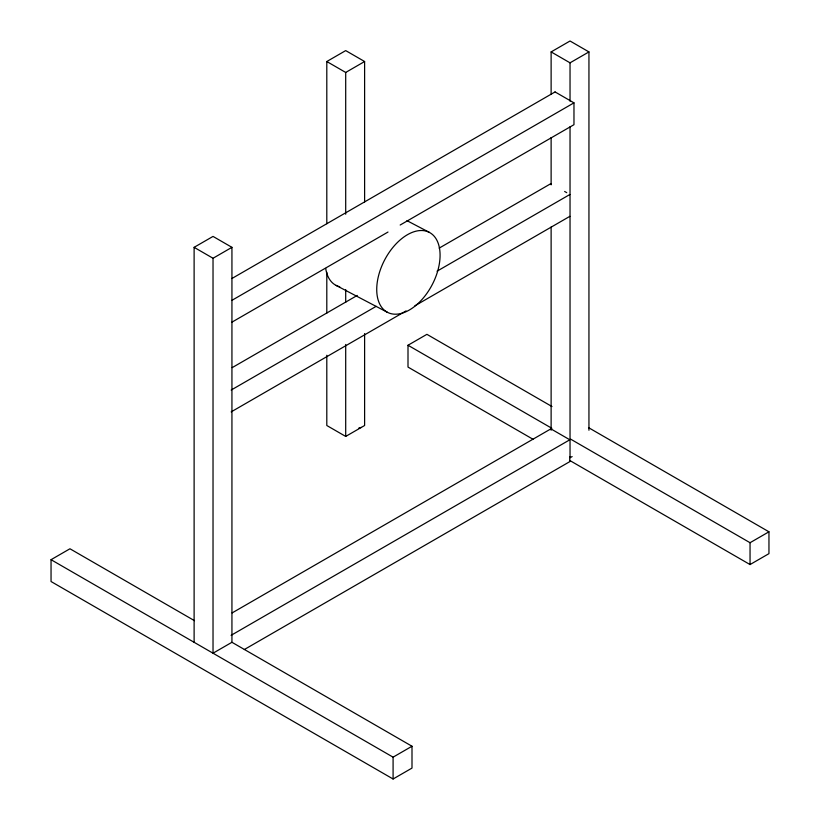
<?xml version="1.0" encoding="UTF-8"?>
<svg xmlns="http://www.w3.org/2000/svg" width="820" height="820" viewBox="0 0 820 820"><rect width="100%" height="100%" fill="white"/><g stroke="black" fill="none" stroke-linecap="round" stroke-linejoin="round"><path stroke-width="1.23" d="M326.801 223.727L326.801 61.52L345.702 50.604L364.613 61.52L364.613 202.007M326.801 61.52L345.702 72.447L364.613 61.52M194.114 642.285L194.114 247.332L213.026 236.416L231.937 247.332L231.937 642.285L411.999 746.241L411.999 768.084L393.087 779L51.045 581.524L51.045 559.691L69.956 548.775L194.463 620.658M551.122 94.095L551.122 51.916L570.033 41L588.944 51.916L588.944 430.254M194.114 247.332L213.026 258.259L231.937 247.332M551.122 51.916L570.033 62.832L588.944 51.916M231.845 278.544L555.058 91.932L573.969 102.849L573.969 124.691L400.18 225.018M231.937 300.325L573.969 102.849M231.937 322.157L388.003 232.05M232.183 367.627L357.264 295.415M439.171 248.122L550.968 183.577L550.968 184.203M231.168 390.053L376.175 306.332M437.05 271.184L569.88 194.494M231.168 411.886L406.054 310.913M414.91 305.798L569.88 216.326M533.082 439.305L408.001 367.083L408.001 345.251L426.912 334.334L551.993 406.546M326.801 355.265L326.801 425.508L345.702 436.424L364.613 425.508L364.613 333.555M232.111 612.919L550.896 428.86L569.808 439.786L231.096 635.336M231.937 642.285L213.026 653.202L213.026 258.259M572.134 456.576L570.033 457.785L570.033 126.741M244.319 649.543L569.808 461.619L569.808 456.771M570.72 439.192L750.044 542.717L768.955 531.801L768.955 553.643L750.044 564.56L569.613 460.389M51.045 559.691L393.087 757.168L411.999 746.241M358.853 428.019L361.292 427.435M406.956 220.652L429.321 232.367M336.015 285.37L387.47 312.328M564.631 191.46L566.733 192.679M588.524 427.63L768.955 531.801M408.001 345.251L551.901 428.327M750.044 542.717L750.044 564.56M570.033 62.832L570.033 101.178M555.058 91.932L555.058 92.568M551.122 137.555L551.122 184.849M551.122 227.027L551.122 430.254M393.087 757.168L393.087 779M345.702 72.447L345.702 214.204M345.702 289.562L345.702 302.324M345.702 344.472L345.702 436.424M326.801 272.25L326.801 313.127M339.736 286.764A45.12 26.804 -62.3 0 1 325.704 268.417M417.021 304.445A45.12 26.804 -62.3 0 0 430.469 233.034A45.12 26.804 -62.3 0 0 377.702 279.569A45.12 26.804 -62.3 0 0 417.021 304.445"/></g></svg>
